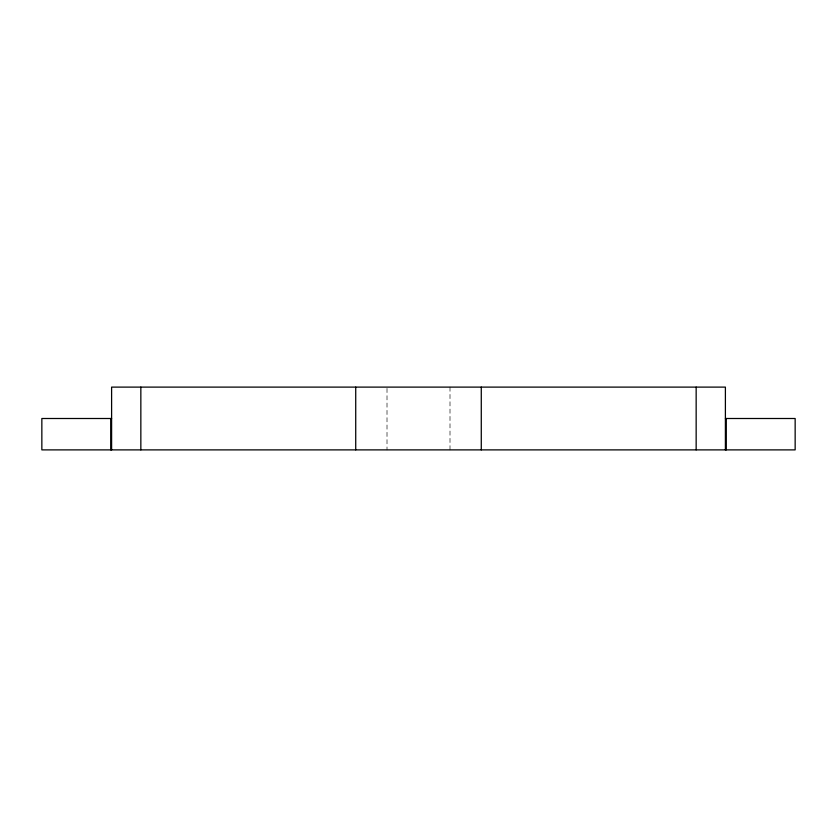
<?xml version="1.0" encoding="UTF-8"?>
<svg xmlns="http://www.w3.org/2000/svg" width="837" height="837" viewBox="0 0 837 837"><rect width="100%" height="100%" fill="white"/><g stroke="black" fill="none" stroke-linecap="round" stroke-linejoin="round"><path stroke-width="0.63" stroke-dasharray="4.18 3.14" d="M450.003 387.112L450.003 449.887M387.008 388.389L387.008 449.887"/><path stroke-width="1.26" d="M111.603 418.5L41.85 418.5L41.85 449.887L795.15 449.887L795.15 418.5L725.397 418.5M726.265 418.5L726.265 449.887M725.397 449.887L725.397 387.112L111.603 387.112L111.603 449.887M696.154 387.112L696.154 449.887M481.275 387.112L481.275 449.887M355.725 387.112L355.725 449.887M140.846 387.112L140.846 449.887M110.735 418.5L110.735 449.887"/></g></svg>
